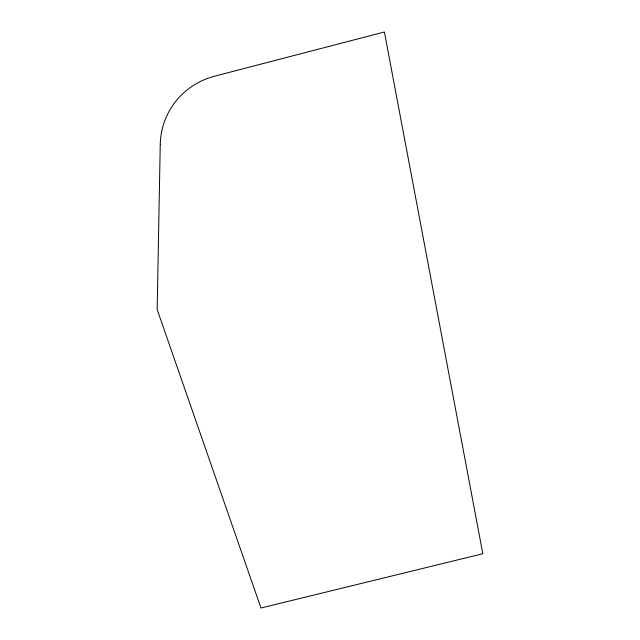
<?xml version="1.0" encoding="UTF-8"?>
<svg xmlns="http://www.w3.org/2000/svg" width="640" height="640" viewBox="0 0 640 640"><rect width="100%" height="100%" fill="white"/><g stroke="black" fill="none" stroke-linecap="round" stroke-linejoin="round"><path stroke-width="0.96" d="M160.248 144.464L157.168 309.52L260.968 608L482.832 553.728L384.4 32L214.616 76.184A74.272 72.752 17.5 0 0 160.248 144.464"/></g></svg>
